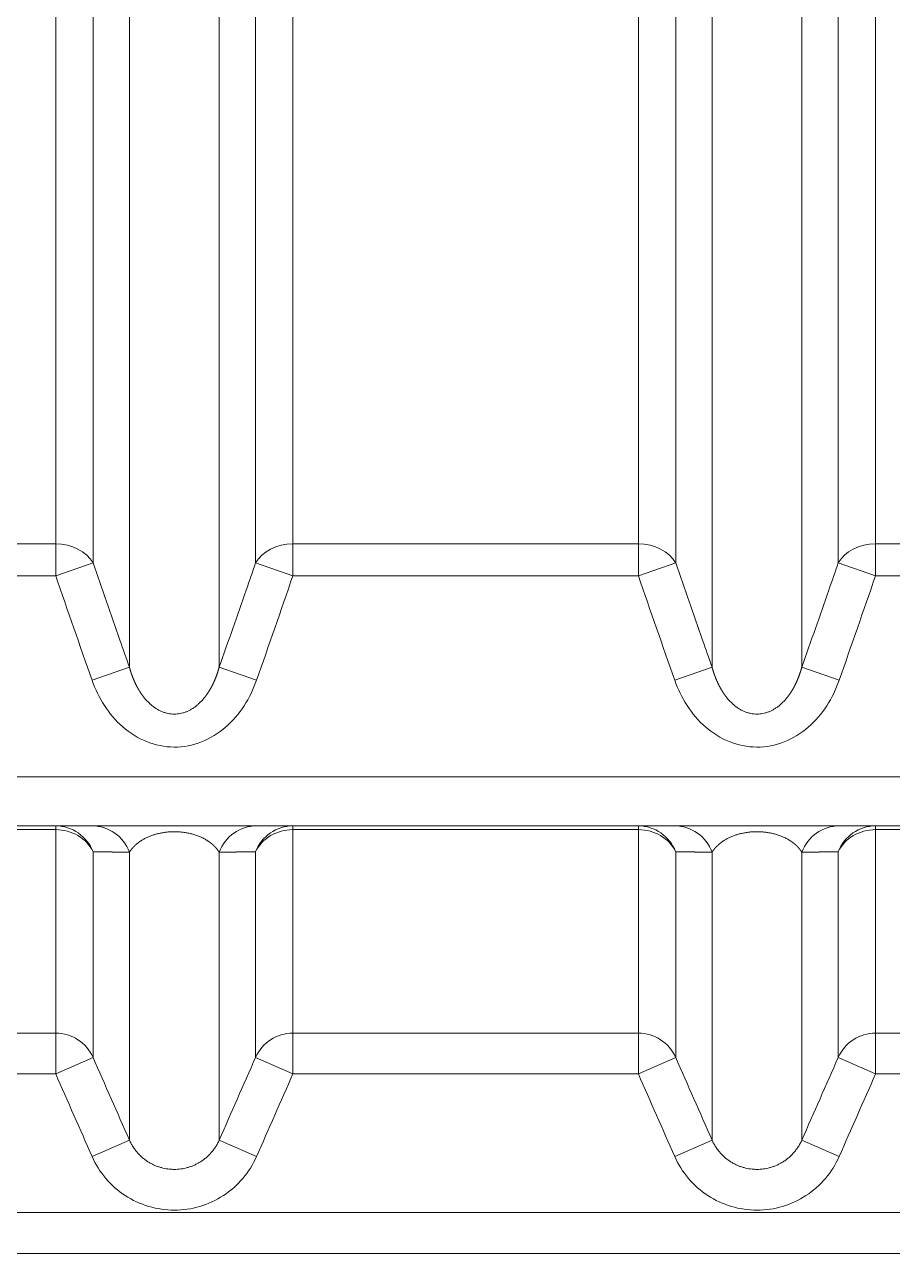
# Model space of a CAD drawing. Header units: millimetres. Extents: x 4664 to 8864, y -38 to 2932.
# Drawn here: x 7954.48 to 7982.25, y 2135.55 to 2174.86 of the extents above; entities that cross this region are included whole.
import ezdxf

# ---------------------------------------------------------------- set-up
doc = ezdxf.new("R2010")
doc.units = ezdxf.units.MM

msp = doc.modelspace()

# ---------------------------------------------------------------- linework, layer by layer
at = {"lineweight": 5}
for p, q in [((7963.066, 2157.228), (7963.066, 2210.808)), ((7974.122, 2157.228), (7974.122, 2210.808)), ((7981.715, 2157.228), (7981.715, 2210.808)), ((7960.706, 2210.588), (7960.706, 2154.304)), ((7976.482, 2210.588), (7976.482, 2154.304)), ((7979.355, 2210.588), (7979.355, 2154.304)), ((7961.871, 2157.639), (7961.871, 2209.614)), ((7975.317, 2209.614), (7975.317, 2157.639)), ((7980.52, 2157.639), (7980.52, 2209.614)), ((7957.833, 2206.227), (7957.833, 2154.304)), ((7955.473, 2157.228), (7955.473, 2194.226)), ((7956.668, 2194.009), (7956.668, 2157.639)), ((7944.417, 2158.247), (7955.473, 2158.247)), ((7963.066, 2158.247), (7974.122, 2158.247)), ((7981.715, 2158.247), (7992.771, 2158.247)), ((7955.473, 2157.228), (7956.668, 2157.639)), ((7963.066, 2157.228), (7961.871, 2157.639)), ((7974.122, 2157.228), (7975.317, 2157.639)), ((7981.715, 2157.228), (7980.52, 2157.639)), ((7955.473, 2157.228), (7944.417, 2157.228)), ((7974.122, 2157.228), (7963.066, 2157.228)), ((7992.771, 2157.228), (7981.715, 2157.228)), ((7956.639, 2153.884), (7957.833, 2154.304)), ((7961.901, 2153.884), (7960.706, 2154.304)), ((7975.287, 2153.884), (7976.482, 2154.304)), ((7980.55, 2153.884), (7979.355, 2154.304)), ((7995.906, 2150.793), (7848.039, 2150.793)), ((7848.07, 2149.226), (7995.875, 2149.226)), ((7955.473, 2149.106), (7944.417, 2149.106)), ((7955.473, 2141.289), (7955.473, 2149.226)), ((7963.066, 2141.289), (7963.066, 2149.226)), ((7974.122, 2149.106), (7963.066, 2149.106)), ((7974.122, 2141.289), (7974.122, 2149.226)), ((7981.715, 2141.289), (7981.715, 2149.226)), ((7992.771, 2149.106), (7981.715, 2149.106)), ((7956.668, 2148.399), (7956.668, 2141.816)), ((7957.833, 2148.383), (7957.833, 2139.174)), ((7960.706, 2148.383), (7960.706, 2139.174)), ((7961.871, 2141.816), (7961.871, 2148.399)), ((7975.317, 2148.399), (7975.317, 2141.816)), ((7976.482, 2148.383), (7976.482, 2139.174)), ((7979.355, 2148.383), (7979.355, 2139.174)), ((7980.52, 2141.816), (7980.52, 2148.399)), ((7944.417, 2142.593), (7955.473, 2142.593)), ((7963.066, 2142.593), (7974.122, 2142.593)), ((7981.715, 2142.593), (7992.771, 2142.593)), ((7955.473, 2141.289), (7956.668, 2141.816)), ((7963.066, 2141.289), (7961.871, 2141.816)), ((7974.122, 2141.289), (7975.317, 2141.816)), ((7981.715, 2141.289), (7980.52, 2141.816)), ((7955.473, 2141.289), (7944.417, 2141.289)), ((7974.122, 2141.289), (7963.066, 2141.289)), ((7992.771, 2141.289), (7981.715, 2141.289)), ((7956.639, 2138.647), (7957.833, 2139.174)), ((7961.901, 2138.647), (7960.706, 2139.174)), ((7975.287, 2138.647), (7976.482, 2139.174)), ((7980.55, 2138.647), (7979.355, 2139.174)), ((7840.732, 2136.852), (8003.213, 2136.852)), ((8003.213, 2135.546), (7840.732, 2135.546))]:
    msp.add_line(p, q, dxfattribs=at)
for centre, major_axis, ratio, start_param, end_param in [((7955.473, 2157.228), (1.306, 0), 0.780444, 0.415831, 1.570796), ((7963.066, 2157.228), (1.306, 0), 0.780444, 1.570796, 2.725761), ((7974.122, 2157.228), (1.306, 0), 0.780444, 0.415831, 1.570796), ((7981.715, 2157.228), (1.306, 0), 0.780444, 1.570796, 2.725761), ((7955.473, 2147.92), (0, 1.306), 0.98331, 5.087935, 6.283185), ((7955.473, 2147.92), (-1.306, 0), 0.907984, 3.557424, 4.712389), ((7956.639, 2147.92), (0, 1.306), 0.978111, 5.074213, 6.283185), ((7961.901, 2147.92), (0, 1.306), 0.978111, 0, 1.208972), ((7963.066, 2147.92), (0, 1.306), 0.98331, 0, 1.19525), ((7963.066, 2147.92), (-1.306, 0), 0.907984, 4.712389, 5.867354), ((7974.122, 2147.92), (0, 1.306), 0.98331, 5.087935, 6.283185), ((7974.122, 2147.92), (-1.306, 0), 0.907984, 3.557424, 4.712389), ((7975.287, 2147.92), (0, 1.306), 0.978111, 5.074213, 6.283185), ((7980.55, 2147.92), (0, 1.306), 0.978111, 0, 1.208972), ((7981.715, 2147.92), (0, 1.306), 0.98331, 0, 1.19525), ((7981.715, 2147.92), (-1.306, 0), 0.907984, 4.712389, 5.867354), ((7955.473, 2141.289), (-1.306, 0), 0.998861, 3.557424, 4.712389), ((7963.066, 2141.289), (-1.306, 0), 0.998861, 4.712389, 5.867354), ((7974.122, 2141.289), (-1.306, 0), 0.998861, 3.557424, 4.712389), ((7981.715, 2141.289), (-1.306, 0), 0.998861, 4.712389, 5.867354)]:
    msp.add_ellipse(centre, major_axis=major_axis, ratio=ratio, start_param=start_param, end_param=end_param, dxfattribs=at)
for points, knots in [([(7956.668, 2157.639), (7956.952, 2156.816), (7957.239, 2155.994), (7957.629, 2154.883), (7957.731, 2154.594), (7957.833, 2154.304)], [0, 0, 0, 0, 0.739335, 0.739335, 1, 1, 1, 1]), ([(7960.706, 2154.304), (7960.996, 2155.125), (7961.284, 2155.947), (7961.671, 2157.059), (7961.771, 2157.349), (7961.871, 2157.639)], [0, 0, 0, 0, 0.739335, 0.739335, 1, 1, 1, 1]), ([(7975.317, 2157.639), (7975.601, 2156.816), (7975.888, 2155.994), (7976.278, 2154.883), (7976.38, 2154.594), (7976.482, 2154.304)], [0, 0, 0, 0, 0.739335, 0.739335, 1, 1, 1, 1]), ([(7979.355, 2154.304), (7979.645, 2155.125), (7979.933, 2155.947), (7980.319, 2157.059), (7980.42, 2157.349), (7980.52, 2157.639)], [0, 0, 0, 0, 0.739335, 0.739335, 1, 1, 1, 1]), ([(7957.833, 2154.304), (7957.834, 2154.301), (7957.836, 2154.296), (7957.838, 2154.287), (7957.84, 2154.279), (7957.843, 2154.27), (7957.845, 2154.262), (7957.848, 2154.253), (7957.85, 2154.245), (7957.852, 2154.236), (7957.855, 2154.228), (7957.857, 2154.22), (7957.86, 2154.211), (7957.862, 2154.203), (7957.865, 2154.195), (7957.867, 2154.186), (7957.87, 2154.178), (7957.873, 2154.17), (7957.875, 2154.162), (7957.878, 2154.154), (7957.88, 2154.146), (7957.883, 2154.137), (7957.886, 2154.129), (7957.888, 2154.121), (7957.891, 2154.113), (7957.894, 2154.105), (7957.897, 2154.097), (7957.899, 2154.089), (7957.902, 2154.081), (7957.905, 2154.073), (7957.908, 2154.066), (7957.91, 2154.058), (7957.913, 2154.05), (7957.916, 2154.042), (7957.919, 2154.034), (7957.922, 2154.027), (7957.925, 2154.019), (7957.927, 2154.011), (7957.93, 2154.003), (7957.933, 2153.996), (7957.936, 2153.988), (7957.939, 2153.981), (7957.942, 2153.973), (7957.945, 2153.965), (7957.948, 2153.958), (7957.951, 2153.95), (7957.954, 2153.943), (7957.957, 2153.936), (7957.96, 2153.928), (7957.963, 2153.921), (7957.966, 2153.913), (7957.969, 2153.906), (7957.972, 2153.899), (7957.975, 2153.891), (7957.978, 2153.884), (7957.982, 2153.877), (7957.985, 2153.87), (7957.988, 2153.862), (7957.991, 2153.855), (7957.994, 2153.848), (7957.997, 2153.841), (7958.001, 2153.834), (7958.004, 2153.827), (7958.007, 2153.82), (7958.01, 2153.813), (7958.013, 2153.806), (7958.017, 2153.799), (7958.02, 2153.792), (7958.023, 2153.785), (7958.026, 2153.778), (7958.03, 2153.771), (7958.033, 2153.765), (7958.036, 2153.758), (7958.04, 2153.751), (7958.043, 2153.744), (7958.046, 2153.738), (7958.05, 2153.731), (7958.053, 2153.724), (7958.056, 2153.718), (7958.06, 2153.711), (7958.063, 2153.704), (7958.067, 2153.698), (7958.07, 2153.691), (7958.073, 2153.685), (7958.077, 2153.678), (7958.08, 2153.672), (7958.084, 2153.665), (7958.087, 2153.659), (7958.091, 2153.653), (7958.094, 2153.646), (7958.098, 2153.64), (7958.101, 2153.634), (7958.105, 2153.627), (7958.108, 2153.621), (7958.112, 2153.615), (7958.115, 2153.609), (7958.119, 2153.603), (7958.122, 2153.596), (7958.126, 2153.59), (7958.13, 2153.584), (7958.133, 2153.578), (7958.137, 2153.572), (7958.14, 2153.566), (7958.144, 2153.56), (7958.148, 2153.554), (7958.151, 2153.548), (7958.155, 2153.542), (7958.158, 2153.536), (7958.162, 2153.531), (7958.166, 2153.525), (7958.169, 2153.519), (7958.173, 2153.513), (7958.177, 2153.507), (7958.18, 2153.502), (7958.184, 2153.496), (7958.188, 2153.49), (7958.192, 2153.485), (7958.195, 2153.479), (7958.199, 2153.474), (7958.203, 2153.468), (7958.206, 2153.462), (7958.21, 2153.457), (7958.214, 2153.451), (7958.218, 2153.446), (7958.221, 2153.441), (7958.225, 2153.435), (7958.229, 2153.43), (7958.233, 2153.424), (7958.237, 2153.419), (7958.24, 2153.414), (7958.244, 2153.409), (7958.248, 2153.403), (7958.252, 2153.398), (7958.256, 2153.393), (7958.259, 2153.388), (7958.263, 2153.383), (7958.267, 2153.377), (7958.271, 2153.372), (7958.275, 2153.367), (7958.279, 2153.362), (7958.283, 2153.357), (7958.286, 2153.352), (7958.29, 2153.347), (7958.294, 2153.342), (7958.298, 2153.338), (7958.302, 2153.333), (7958.306, 2153.328), (7958.336, 2153.291), (7958.393, 2153.225), (7958.483, 2153.136), (7958.575, 2153.057), (7958.67, 2152.989), (7958.767, 2152.931), (7958.866, 2152.884), (7958.966, 2152.847), (7959.067, 2152.821), (7959.168, 2152.805), (7959.267, 2152.8), (7959.362, 2152.804), (7959.453, 2152.817), (7959.545, 2152.839), (7959.636, 2152.869), (7959.726, 2152.908), (7959.815, 2152.956), (7959.903, 2153.012), (7959.988, 2153.076), (7960.072, 2153.15), (7960.152, 2153.231), (7960.206, 2153.293), (7960.236, 2153.33), (7960.243, 2153.34), (7960.251, 2153.35), (7960.259, 2153.359), (7960.266, 2153.369), (7960.274, 2153.379), (7960.281, 2153.389), (7960.288, 2153.399), (7960.296, 2153.409), (7960.303, 2153.42), (7960.311, 2153.43), (7960.318, 2153.441), (7960.325, 2153.451), (7960.333, 2153.462), (7960.34, 2153.473), (7960.347, 2153.484), (7960.355, 2153.495), (7960.362, 2153.506), (7960.369, 2153.517), (7960.376, 2153.528), (7960.383, 2153.54), (7960.39, 2153.551), (7960.397, 2153.563), (7960.404, 2153.575), (7960.411, 2153.587), (7960.418, 2153.599), (7960.425, 2153.611), (7960.432, 2153.623), (7960.439, 2153.635), (7960.446, 2153.647), (7960.453, 2153.66), (7960.459, 2153.672), (7960.466, 2153.685), (7960.473, 2153.698), (7960.479, 2153.71), (7960.486, 2153.723), (7960.493, 2153.736), (7960.499, 2153.749), (7960.506, 2153.763), (7960.512, 2153.776), (7960.518, 2153.789), (7960.525, 2153.803), (7960.531, 2153.817), (7960.537, 2153.83), (7960.544, 2153.844), (7960.55, 2153.858), (7960.556, 2153.872), (7960.562, 2153.886), (7960.568, 2153.9), (7960.574, 2153.915), (7960.58, 2153.929), (7960.586, 2153.944), (7960.592, 2153.958), (7960.597, 2153.973), (7960.603, 2153.988), (7960.609, 2154.003), (7960.615, 2154.018), (7960.62, 2154.033), (7960.626, 2154.048), (7960.631, 2154.063), (7960.637, 2154.079), (7960.642, 2154.094), (7960.647, 2154.11), (7960.652, 2154.125), (7960.658, 2154.141), (7960.663, 2154.157), (7960.668, 2154.173), (7960.673, 2154.189), (7960.678, 2154.205), (7960.683, 2154.222), (7960.688, 2154.238), (7960.692, 2154.254), (7960.697, 2154.271), (7960.702, 2154.288), (7960.705, 2154.299), (7960.706, 2154.304)], [0, 0, 0, 0, 0.002031, 0.004058, 0.006081, 0.008099, 0.010112, 0.012121, 0.014125, 0.016125, 0.01812, 0.02011, 0.022096, 0.024078, 0.026055, 0.028027, 0.029995, 0.031959, 0.033918, 0.035872, 0.037822, 0.039767, 0.041708, 0.043644, 0.045576, 0.047503, 0.049426, 0.051344, 0.053258, 0.055167, 0.057072, 0.058972, 0.060867, 0.062759, 0.064645, 0.066527, 0.068405, 0.070278, 0.072147, 0.074011, 0.075871, 0.077726, 0.079577, 0.081423, 0.083265, 0.085102, 0.086935, 0.088763, 0.090587, 0.092406, 0.094221, 0.096032, 0.097838, 0.099639, 0.101436, 0.103229, 0.105017, 0.106801, 0.10858, 0.110355, 0.112125, 0.113891, 0.115652, 0.11741, 0.119162, 0.12091, 0.122654, 0.124393, 0.126128, 0.127859, 0.129585, 0.131306, 0.133023, 0.134736, 0.136444, 0.138148, 0.139848, 0.141543, 0.143234, 0.14492, 0.146602, 0.14828, 0.149953, 0.151622, 0.153286, 0.154946, 0.156602, 0.158253, 0.1599, 0.161543, 0.163181, 0.164815, 0.166444, 0.168069, 0.16969, 0.171306, 0.172919, 0.174526, 0.17613, 0.177729, 0.179324, 0.180914, 0.1825, 0.184082, 0.18566, 0.187233, 0.188802, 0.190366, 0.191927, 0.193483, 0.195034, 0.196582, 0.198125, 0.199664, 0.201199, 0.202729, 0.204255, 0.205777, 0.207295, 0.208808, 0.210317, 0.211822, 0.213323, 0.214819, 0.216311, 0.217799, 0.219283, 0.220763, 0.222238, 0.223709, 0.225176, 0.226639, 0.228097, 0.229552, 0.231002, 0.232448, 0.23389, 0.235328, 0.236761, 0.238191, 0.239616, 0.241037, 0.242454, 0.243867, 0.245276, 0.246681, 0.248081, 0.249478, 0.27888, 0.307059, 0.334092, 0.360063, 0.385072, 0.409228, 0.432657, 0.455495, 0.477889, 0.499996, 0.520039, 0.540307, 0.560919, 0.581985, 0.603612, 0.625896, 0.648924, 0.672776, 0.697522, 0.723225, 0.74994, 0.752666, 0.755408, 0.758166, 0.760939, 0.763728, 0.766533, 0.769354, 0.772191, 0.775043, 0.777912, 0.780797, 0.783698, 0.786614, 0.789547, 0.792496, 0.795462, 0.798443, 0.801441, 0.804455, 0.807486, 0.810532, 0.813596, 0.816675, 0.819771, 0.822884, 0.826013, 0.829158, 0.83232, 0.835499, 0.838694, 0.841906, 0.845135, 0.84838, 0.851642, 0.854921, 0.858216, 0.861528, 0.864857, 0.868203, 0.871566, 0.874945, 0.878342, 0.881755, 0.885185, 0.888632, 0.892097, 0.895578, 0.899076, 0.902591, 0.906123, 0.909672, 0.913238, 0.916822, 0.920422, 0.924039, 0.927674, 0.931326, 0.934994, 0.93868, 0.942384, 0.946104, 0.949842, 0.953596, 0.957368, 0.961158, 0.964964, 0.968788, 0.972629, 0.976487, 0.980363, 0.984255, 0.988166, 0.992093, 0.996038, 1, 1, 1, 1]), ([(7976.482, 2154.304), (7976.483, 2154.301), (7976.484, 2154.296), (7976.487, 2154.287), (7976.489, 2154.279), (7976.491, 2154.27), (7976.494, 2154.262), (7976.496, 2154.253), (7976.499, 2154.245), (7976.501, 2154.236), (7976.504, 2154.228), (7976.506, 2154.22), (7976.509, 2154.211), (7976.511, 2154.203), (7976.514, 2154.195), (7976.516, 2154.186), (7976.519, 2154.178), (7976.521, 2154.17), (7976.524, 2154.162), (7976.526, 2154.154), (7976.529, 2154.146), (7976.532, 2154.137), (7976.534, 2154.129), (7976.537, 2154.121), (7976.54, 2154.113), (7976.542, 2154.105), (7976.545, 2154.097), (7976.548, 2154.089), (7976.551, 2154.081), (7976.553, 2154.073), (7976.556, 2154.066), (7976.559, 2154.058), (7976.562, 2154.05), (7976.565, 2154.042), (7976.568, 2154.034), (7976.57, 2154.027), (7976.573, 2154.019), (7976.576, 2154.011), (7976.579, 2154.003), (7976.582, 2153.996), (7976.585, 2153.988), (7976.588, 2153.981), (7976.591, 2153.973), (7976.594, 2153.965), (7976.597, 2153.958), (7976.6, 2153.95), (7976.603, 2153.943), (7976.606, 2153.936), (7976.609, 2153.928), (7976.612, 2153.921), (7976.615, 2153.913), (7976.618, 2153.906), (7976.621, 2153.899), (7976.624, 2153.891), (7976.627, 2153.884), (7976.63, 2153.877), (7976.633, 2153.87), (7976.636, 2153.862), (7976.64, 2153.855), (7976.643, 2153.848), (7976.646, 2153.841), (7976.649, 2153.834), (7976.652, 2153.827), (7976.656, 2153.82), (7976.659, 2153.813), (7976.662, 2153.806), (7976.665, 2153.799), (7976.669, 2153.792), (7976.672, 2153.785), (7976.675, 2153.778), (7976.678, 2153.771), (7976.682, 2153.765), (7976.685, 2153.758), (7976.688, 2153.751), (7976.692, 2153.744), (7976.695, 2153.738), (7976.698, 2153.731), (7976.702, 2153.724), (7976.705, 2153.718), (7976.708, 2153.711), (7976.712, 2153.704), (7976.715, 2153.698), (7976.719, 2153.691), (7976.722, 2153.685), (7976.726, 2153.678), (7976.729, 2153.672), (7976.732, 2153.665), (7976.736, 2153.659), (7976.739, 2153.653), (7976.743, 2153.646), (7976.746, 2153.64), (7976.75, 2153.634), (7976.753, 2153.627), (7976.757, 2153.621), (7976.76, 2153.615), (7976.764, 2153.609), (7976.768, 2153.603), (7976.771, 2153.596), (7976.775, 2153.59), (7976.778, 2153.584), (7976.782, 2153.578), (7976.785, 2153.572), (7976.789, 2153.566), (7976.793, 2153.56), (7976.796, 2153.554), (7976.8, 2153.548), (7976.803, 2153.542), (7976.807, 2153.536), (7976.811, 2153.531), (7976.814, 2153.525), (7976.818, 2153.519), (7976.822, 2153.513), (7976.825, 2153.507), (7976.829, 2153.502), (7976.833, 2153.496), (7976.836, 2153.49), (7976.84, 2153.485), (7976.844, 2153.479), (7976.848, 2153.474), (7976.851, 2153.468), (7976.855, 2153.462), (7976.859, 2153.457), (7976.863, 2153.451), (7976.866, 2153.446), (7976.87, 2153.441), (7976.874, 2153.435), (7976.878, 2153.43), (7976.881, 2153.424), (7976.885, 2153.419), (7976.889, 2153.414), (7976.893, 2153.409), (7976.897, 2153.403), (7976.9, 2153.398), (7976.904, 2153.393), (7976.908, 2153.388), (7976.912, 2153.383), (7976.916, 2153.377), (7976.92, 2153.372), (7976.923, 2153.367), (7976.927, 2153.362), (7976.931, 2153.357), (7976.935, 2153.352), (7976.939, 2153.347), (7976.943, 2153.342), (7976.947, 2153.338), (7976.951, 2153.333), (7976.954, 2153.328), (7976.984, 2153.291), (7977.042, 2153.225), (7977.131, 2153.136), (7977.224, 2153.057), (7977.319, 2152.989), (7977.416, 2152.931), (7977.515, 2152.884), (7977.615, 2152.847), (7977.716, 2152.821), (7977.817, 2152.805), (7977.915, 2152.8), (7978.01, 2152.804), (7978.102, 2152.817), (7978.194, 2152.839), (7978.285, 2152.869), (7978.375, 2152.908), (7978.464, 2152.956), (7978.551, 2153.012), (7978.637, 2153.076), (7978.72, 2153.15), (7978.801, 2153.231), (7978.855, 2153.293), (7978.884, 2153.33), (7978.892, 2153.34), (7978.9, 2153.35), (7978.907, 2153.359), (7978.915, 2153.369), (7978.922, 2153.379), (7978.93, 2153.389), (7978.937, 2153.399), (7978.945, 2153.409), (7978.952, 2153.42), (7978.959, 2153.43), (7978.967, 2153.441), (7978.974, 2153.451), (7978.981, 2153.462), (7978.989, 2153.473), (7978.996, 2153.484), (7979.003, 2153.495), (7979.01, 2153.506), (7979.018, 2153.517), (7979.025, 2153.528), (7979.032, 2153.54), (7979.039, 2153.551), (7979.046, 2153.563), (7979.053, 2153.575), (7979.06, 2153.587), (7979.067, 2153.599), (7979.074, 2153.611), (7979.081, 2153.623), (7979.088, 2153.635), (7979.094, 2153.647), (7979.101, 2153.66), (7979.108, 2153.672), (7979.115, 2153.685), (7979.121, 2153.698), (7979.128, 2153.71), (7979.135, 2153.723), (7979.141, 2153.736), (7979.148, 2153.749), (7979.154, 2153.763), (7979.161, 2153.776), (7979.167, 2153.789), (7979.173, 2153.803), (7979.18, 2153.817), (7979.186, 2153.83), (7979.192, 2153.844), (7979.198, 2153.858), (7979.204, 2153.872), (7979.211, 2153.886), (7979.217, 2153.9), (7979.223, 2153.915), (7979.229, 2153.929), (7979.234, 2153.944), (7979.24, 2153.958), (7979.246, 2153.973), (7979.252, 2153.988), (7979.257, 2154.003), (7979.263, 2154.018), (7979.269, 2154.033), (7979.274, 2154.048), (7979.28, 2154.063), (7979.285, 2154.079), (7979.291, 2154.094), (7979.296, 2154.11), (7979.301, 2154.125), (7979.306, 2154.141), (7979.311, 2154.157), (7979.316, 2154.173), (7979.322, 2154.189), (7979.326, 2154.205), (7979.331, 2154.222), (7979.336, 2154.238), (7979.341, 2154.254), (7979.346, 2154.271), (7979.35, 2154.288), (7979.353, 2154.299), (7979.355, 2154.304)], [0, 0, 0, 0, 0.002031, 0.004058, 0.006081, 0.008099, 0.010112, 0.012121, 0.014125, 0.016125, 0.01812, 0.02011, 0.022096, 0.024078, 0.026055, 0.028027, 0.029995, 0.031959, 0.033918, 0.035872, 0.037822, 0.039767, 0.041708, 0.043644, 0.045576, 0.047503, 0.049426, 0.051344, 0.053258, 0.055167, 0.057072, 0.058972, 0.060867, 0.062759, 0.064645, 0.066527, 0.068405, 0.070278, 0.072147, 0.074011, 0.075871, 0.077726, 0.079577, 0.081423, 0.083265, 0.085102, 0.086935, 0.088763, 0.090587, 0.092406, 0.094221, 0.096032, 0.097838, 0.099639, 0.101436, 0.103229, 0.105017, 0.106801, 0.10858, 0.110355, 0.112125, 0.113891, 0.115652, 0.11741, 0.119162, 0.12091, 0.122654, 0.124393, 0.126128, 0.127859, 0.129585, 0.131306, 0.133023, 0.134736, 0.136444, 0.138148, 0.139848, 0.141543, 0.143234, 0.14492, 0.146602, 0.14828, 0.149953, 0.151622, 0.153286, 0.154946, 0.156602, 0.158253, 0.1599, 0.161543, 0.163181, 0.164815, 0.166444, 0.168069, 0.16969, 0.171306, 0.172919, 0.174526, 0.17613, 0.177729, 0.179324, 0.180914, 0.1825, 0.184082, 0.18566, 0.187233, 0.188802, 0.190366, 0.191927, 0.193483, 0.195034, 0.196582, 0.198125, 0.199664, 0.201199, 0.202729, 0.204255, 0.205777, 0.207295, 0.208808, 0.210317, 0.211822, 0.213323, 0.214819, 0.216311, 0.217799, 0.219283, 0.220763, 0.222238, 0.223709, 0.225176, 0.226639, 0.228097, 0.229552, 0.231002, 0.232448, 0.23389, 0.235328, 0.236761, 0.238191, 0.239616, 0.241037, 0.242454, 0.243867, 0.245276, 0.246681, 0.248081, 0.249478, 0.27888, 0.307059, 0.334092, 0.360063, 0.385072, 0.409228, 0.432657, 0.455495, 0.477889, 0.499996, 0.520039, 0.540307, 0.560919, 0.581985, 0.603612, 0.625896, 0.648924, 0.672776, 0.697522, 0.723225, 0.74994, 0.752666, 0.755408, 0.758166, 0.760939, 0.763728, 0.766533, 0.769354, 0.772191, 0.775043, 0.777912, 0.780797, 0.783698, 0.786614, 0.789547, 0.792496, 0.795462, 0.798443, 0.801441, 0.804455, 0.807486, 0.810532, 0.813596, 0.816675, 0.819771, 0.822884, 0.826013, 0.829158, 0.83232, 0.835499, 0.838694, 0.841906, 0.845135, 0.84838, 0.851642, 0.854921, 0.858216, 0.861528, 0.864857, 0.868203, 0.871566, 0.874945, 0.878342, 0.881755, 0.885185, 0.888632, 0.892097, 0.895578, 0.899076, 0.902591, 0.906123, 0.909672, 0.913238, 0.916822, 0.920422, 0.924039, 0.927674, 0.931326, 0.934994, 0.93868, 0.942384, 0.946104, 0.949842, 0.953596, 0.957368, 0.961158, 0.964964, 0.968788, 0.972629, 0.976487, 0.980363, 0.984255, 0.988166, 0.992093, 0.996038, 1, 1, 1, 1]), ([(7961.901, 2153.884), (7961.8, 2153.597), (7961.667, 2153.322), (7961.339, 2152.817), (7961.141, 2152.584), (7960.685, 2152.19), (7960.424, 2152.027), (7959.865, 2151.805), (7959.561, 2151.746), (7958.962, 2151.748), (7958.659, 2151.81), (7958.105, 2152.033), (7957.845, 2152.197), (7957.393, 2152.591), (7957.195, 2152.825), (7956.869, 2153.328), (7956.739, 2153.598), (7956.639, 2153.884)], [0, 0, 0, 0, 0.125, 0.125, 0.25, 0.25, 0.375, 0.375, 0.5, 0.5, 0.625, 0.625, 0.75, 0.75, 0.875, 0.875, 1, 1, 1, 1]), ([(7980.55, 2153.884), (7980.449, 2153.597), (7980.316, 2153.322), (7979.988, 2152.817), (7979.79, 2152.584), (7979.334, 2152.19), (7979.073, 2152.027), (7978.514, 2151.805), (7978.21, 2151.746), (7977.611, 2151.748), (7977.307, 2151.81), (7976.754, 2152.033), (7976.493, 2152.197), (7976.041, 2152.591), (7975.844, 2152.825), (7975.518, 2153.328), (7975.388, 2153.598), (7975.287, 2153.884)], [0, 0, 0, 0, 0.125, 0.125, 0.25, 0.25, 0.375, 0.375, 0.5, 0.5, 0.625, 0.625, 0.75, 0.75, 0.875, 0.875, 1, 1, 1, 1]), ([(7960.706, 2148.383), (7960.706, 2148.384), (7960.704, 2148.386), (7960.702, 2148.39), (7960.699, 2148.394), (7960.697, 2148.397), (7960.695, 2148.401), (7960.692, 2148.405), (7960.69, 2148.408), (7960.687, 2148.412), (7960.685, 2148.416), (7960.682, 2148.419), (7960.68, 2148.423), (7960.678, 2148.427), (7960.675, 2148.43), (7960.673, 2148.434), (7960.67, 2148.437), (7960.667, 2148.441), (7960.665, 2148.445), (7960.662, 2148.448), (7960.66, 2148.452), (7960.657, 2148.455), (7960.654, 2148.459), (7960.652, 2148.462), (7960.649, 2148.466), (7960.646, 2148.469), (7960.644, 2148.473), (7960.641, 2148.476), (7960.638, 2148.48), (7960.636, 2148.483), (7960.633, 2148.486), (7960.63, 2148.49), (7960.627, 2148.493), (7960.625, 2148.497), (7960.622, 2148.5), (7960.619, 2148.503), (7960.616, 2148.507), (7960.613, 2148.51), (7960.61, 2148.514), (7960.607, 2148.517), (7960.605, 2148.52), (7960.602, 2148.524), (7960.599, 2148.527), (7960.596, 2148.53), (7960.593, 2148.533), (7960.59, 2148.537), (7960.587, 2148.54), (7960.584, 2148.543), (7960.581, 2148.546), (7960.578, 2148.55), (7960.575, 2148.553), (7960.572, 2148.556), (7960.569, 2148.559), (7960.566, 2148.563), (7960.563, 2148.566), (7960.559, 2148.569), (7960.556, 2148.572), (7960.553, 2148.575), (7960.55, 2148.578), (7960.547, 2148.581), (7960.544, 2148.585), (7960.541, 2148.588), (7960.537, 2148.591), (7960.534, 2148.594), (7960.531, 2148.597), (7960.528, 2148.6), (7960.525, 2148.603), (7960.521, 2148.606), (7960.518, 2148.609), (7960.515, 2148.612), (7960.511, 2148.615), (7960.508, 2148.618), (7960.505, 2148.621), (7960.502, 2148.624), (7960.498, 2148.627), (7960.495, 2148.63), (7960.491, 2148.633), (7960.488, 2148.636), (7960.485, 2148.639), (7960.481, 2148.642), (7960.478, 2148.645), (7960.475, 2148.648), (7960.471, 2148.651), (7960.468, 2148.653), (7960.464, 2148.656), (7960.461, 2148.659), (7960.457, 2148.662), (7960.454, 2148.665), (7960.45, 2148.668), (7960.447, 2148.67), (7960.443, 2148.673), (7960.44, 2148.676), (7960.436, 2148.679), (7960.433, 2148.681), (7960.429, 2148.684), (7960.426, 2148.687), (7960.422, 2148.69), (7960.418, 2148.692), (7960.415, 2148.695), (7960.411, 2148.698), (7960.408, 2148.7), (7960.404, 2148.703), (7960.4, 2148.706), (7960.397, 2148.708), (7960.393, 2148.711), (7960.389, 2148.714), (7960.386, 2148.716), (7960.382, 2148.719), (7960.378, 2148.722), (7960.375, 2148.724), (7960.371, 2148.727), (7960.367, 2148.729), (7960.364, 2148.732), (7960.36, 2148.734), (7960.356, 2148.737), (7960.352, 2148.739), (7960.349, 2148.742), (7960.345, 2148.744), (7960.341, 2148.747), (7960.337, 2148.749), (7960.319, 2148.761), (7960.285, 2148.782), (7960.234, 2148.811), (7960.181, 2148.838), (7960.126, 2148.864), (7960.07, 2148.888), (7960.013, 2148.91), (7959.955, 2148.93), (7959.896, 2148.949), (7959.836, 2148.966), (7959.775, 2148.981), (7959.713, 2148.995), (7959.651, 2149.007), (7959.588, 2149.017), (7959.524, 2149.025), (7959.461, 2149.031), (7959.397, 2149.036), (7959.333, 2149.039), (7959.271, 2149.04), (7959.211, 2149.039), (7959.154, 2149.037), (7959.097, 2149.033), (7959.039, 2149.028), (7958.982, 2149.021), (7958.926, 2149.013), (7958.869, 2149.003), (7958.814, 2148.992), (7958.758, 2148.98), (7958.703, 2148.966), (7958.649, 2148.951), (7958.596, 2148.934), (7958.543, 2148.916), (7958.492, 2148.897), (7958.441, 2148.876), (7958.392, 2148.854), (7958.343, 2148.83), (7958.296, 2148.805), (7958.25, 2148.779), (7958.218, 2148.76), (7958.199, 2148.747), (7958.193, 2148.743), (7958.186, 2148.738), (7958.179, 2148.734), (7958.172, 2148.729), (7958.166, 2148.725), (7958.159, 2148.72), (7958.152, 2148.715), (7958.146, 2148.711), (7958.139, 2148.706), (7958.133, 2148.701), (7958.126, 2148.696), (7958.12, 2148.691), (7958.113, 2148.686), (7958.107, 2148.681), (7958.1, 2148.677), (7958.094, 2148.671), (7958.088, 2148.666), (7958.082, 2148.661), (7958.075, 2148.656), (7958.069, 2148.651), (7958.063, 2148.646), (7958.057, 2148.641), (7958.051, 2148.635), (7958.045, 2148.63), (7958.039, 2148.625), (7958.033, 2148.619), (7958.027, 2148.614), (7958.021, 2148.608), (7958.015, 2148.603), (7958.009, 2148.597), (7958.003, 2148.592), (7957.997, 2148.586), (7957.992, 2148.581), (7957.986, 2148.575), (7957.98, 2148.569), (7957.975, 2148.564), (7957.969, 2148.558), (7957.964, 2148.552), (7957.958, 2148.546), (7957.953, 2148.54), (7957.948, 2148.534), (7957.942, 2148.528), (7957.937, 2148.522), (7957.932, 2148.516), (7957.927, 2148.51), (7957.921, 2148.504), (7957.916, 2148.498), (7957.911, 2148.492), (7957.906, 2148.486), (7957.901, 2148.48), (7957.896, 2148.474), (7957.892, 2148.467), (7957.887, 2148.461), (7957.882, 2148.455), (7957.877, 2148.448), (7957.873, 2148.442), (7957.868, 2148.435), (7957.864, 2148.429), (7957.859, 2148.422), (7957.855, 2148.416), (7957.85, 2148.409), (7957.846, 2148.403), (7957.842, 2148.396), (7957.837, 2148.389), (7957.835, 2148.385), (7957.833, 2148.383)], [0, 0, 0, 0, 0.002514, 0.005021, 0.00752, 0.010013, 0.012498, 0.014977, 0.017448, 0.019913, 0.02237, 0.02482, 0.027263, 0.029699, 0.032128, 0.03455, 0.036964, 0.039372, 0.041773, 0.044166, 0.046552, 0.048932, 0.051304, 0.053669, 0.056027, 0.058378, 0.060722, 0.063059, 0.065389, 0.067711, 0.070027, 0.072336, 0.074637, 0.076931, 0.079219, 0.081499, 0.083772, 0.086038, 0.088297, 0.090549, 0.092794, 0.095031, 0.097262, 0.099486, 0.101702, 0.103912, 0.106114, 0.108309, 0.110498, 0.112679, 0.114853, 0.11702, 0.11918, 0.121333, 0.123478, 0.125617, 0.127749, 0.129873, 0.131991, 0.134101, 0.136205, 0.138301, 0.14039, 0.142473, 0.144548, 0.146616, 0.148677, 0.150731, 0.152778, 0.154818, 0.15685, 0.158876, 0.160895, 0.162906, 0.164911, 0.166909, 0.168899, 0.170883, 0.172859, 0.174828, 0.176791, 0.178746, 0.180694, 0.182635, 0.18457, 0.186497, 0.188417, 0.19033, 0.192236, 0.194135, 0.196027, 0.197912, 0.19979, 0.201661, 0.203525, 0.205382, 0.207231, 0.209074, 0.21091, 0.212739, 0.214561, 0.216376, 0.218183, 0.219984, 0.221778, 0.223565, 0.225345, 0.227118, 0.228883, 0.230642, 0.232394, 0.234139, 0.235877, 0.237608, 0.239332, 0.241049, 0.242759, 0.244462, 0.246158, 0.247847, 0.249529, 0.270675, 0.290846, 0.310051, 0.328303, 0.345614, 0.362001, 0.377483, 0.392086, 0.405836, 0.41877, 0.430929, 0.442364, 0.453136, 0.463321, 0.473004, 0.48229, 0.491292, 0.50014, 0.50808, 0.516138, 0.524408, 0.532974, 0.541916, 0.5513, 0.561186, 0.571624, 0.582656, 0.594318, 0.60664, 0.619647, 0.633362, 0.647801, 0.66298, 0.678912, 0.695608, 0.713077, 0.731328, 0.750365, 0.753403, 0.756464, 0.759548, 0.762654, 0.765783, 0.768934, 0.772108, 0.775306, 0.778525, 0.781768, 0.785034, 0.788322, 0.791633, 0.794967, 0.798324, 0.801703, 0.805106, 0.808531, 0.81198, 0.815451, 0.818945, 0.822462, 0.826003, 0.829566, 0.833151, 0.83676, 0.840392, 0.844047, 0.847725, 0.851426, 0.85515, 0.858897, 0.862666, 0.866459, 0.870275, 0.874114, 0.877976, 0.881861, 0.885769, 0.8897, 0.893654, 0.897631, 0.901631, 0.905654, 0.909701, 0.91377, 0.917862, 0.921978, 0.926116, 0.930278, 0.934462, 0.93867, 0.942901, 0.947155, 0.951432, 0.955732, 0.960055, 0.964401, 0.96877, 0.973162, 0.977577, 0.982016, 0.986477, 0.990962, 0.995469, 1, 1, 1, 1]), ([(7979.355, 2148.383), (7979.354, 2148.384), (7979.353, 2148.386), (7979.35, 2148.39), (7979.348, 2148.394), (7979.346, 2148.397), (7979.343, 2148.401), (7979.341, 2148.405), (7979.338, 2148.408), (7979.336, 2148.412), (7979.334, 2148.416), (7979.331, 2148.419), (7979.329, 2148.423), (7979.326, 2148.427), (7979.324, 2148.43), (7979.321, 2148.434), (7979.319, 2148.437), (7979.316, 2148.441), (7979.313, 2148.445), (7979.311, 2148.448), (7979.308, 2148.452), (7979.306, 2148.455), (7979.303, 2148.459), (7979.3, 2148.462), (7979.298, 2148.466), (7979.295, 2148.469), (7979.292, 2148.473), (7979.29, 2148.476), (7979.287, 2148.48), (7979.284, 2148.483), (7979.281, 2148.486), (7979.279, 2148.49), (7979.276, 2148.493), (7979.273, 2148.497), (7979.27, 2148.5), (7979.268, 2148.503), (7979.265, 2148.507), (7979.262, 2148.51), (7979.259, 2148.514), (7979.256, 2148.517), (7979.253, 2148.52), (7979.25, 2148.524), (7979.247, 2148.527), (7979.244, 2148.53), (7979.241, 2148.533), (7979.238, 2148.537), (7979.236, 2148.54), (7979.233, 2148.543), (7979.23, 2148.546), (7979.226, 2148.55), (7979.223, 2148.553), (7979.22, 2148.556), (7979.217, 2148.559), (7979.214, 2148.563), (7979.211, 2148.566), (7979.208, 2148.569), (7979.205, 2148.572), (7979.202, 2148.575), (7979.199, 2148.578), (7979.196, 2148.581), (7979.192, 2148.585), (7979.189, 2148.588), (7979.186, 2148.591), (7979.183, 2148.594), (7979.18, 2148.597), (7979.176, 2148.6), (7979.173, 2148.603), (7979.17, 2148.606), (7979.167, 2148.609), (7979.163, 2148.612), (7979.16, 2148.615), (7979.157, 2148.618), (7979.153, 2148.621), (7979.15, 2148.624), (7979.147, 2148.627), (7979.143, 2148.63), (7979.14, 2148.633), (7979.137, 2148.636), (7979.133, 2148.639), (7979.13, 2148.642), (7979.127, 2148.645), (7979.123, 2148.648), (7979.12, 2148.651), (7979.116, 2148.653), (7979.113, 2148.656), (7979.109, 2148.659), (7979.106, 2148.662), (7979.102, 2148.665), (7979.099, 2148.668), (7979.095, 2148.67), (7979.092, 2148.673), (7979.088, 2148.676), (7979.085, 2148.679), (7979.081, 2148.681), (7979.078, 2148.684), (7979.074, 2148.687), (7979.071, 2148.69), (7979.067, 2148.692), (7979.063, 2148.695), (7979.06, 2148.698), (7979.056, 2148.7), (7979.053, 2148.703), (7979.049, 2148.706), (7979.045, 2148.708), (7979.042, 2148.711), (7979.038, 2148.714), (7979.034, 2148.716), (7979.031, 2148.719), (7979.027, 2148.722), (7979.023, 2148.724), (7979.02, 2148.727), (7979.016, 2148.729), (7979.012, 2148.732), (7979.008, 2148.734), (7979.005, 2148.737), (7979.001, 2148.739), (7978.997, 2148.742), (7978.993, 2148.744), (7978.99, 2148.747), (7978.986, 2148.749), (7978.967, 2148.761), (7978.934, 2148.782), (7978.882, 2148.811), (7978.829, 2148.838), (7978.775, 2148.864), (7978.719, 2148.888), (7978.662, 2148.91), (7978.604, 2148.93), (7978.545, 2148.949), (7978.484, 2148.966), (7978.423, 2148.981), (7978.362, 2148.995), (7978.299, 2149.007), (7978.236, 2149.017), (7978.173, 2149.025), (7978.109, 2149.031), (7978.045, 2149.036), (7977.981, 2149.039), (7977.919, 2149.04), (7977.86, 2149.039), (7977.802, 2149.037), (7977.745, 2149.033), (7977.688, 2149.028), (7977.631, 2149.021), (7977.574, 2149.013), (7977.518, 2149.003), (7977.462, 2148.992), (7977.407, 2148.98), (7977.352, 2148.966), (7977.298, 2148.951), (7977.245, 2148.934), (7977.192, 2148.916), (7977.14, 2148.897), (7977.09, 2148.876), (7977.04, 2148.854), (7976.992, 2148.83), (7976.944, 2148.805), (7976.898, 2148.779), (7976.867, 2148.76), (7976.848, 2148.747), (7976.841, 2148.743), (7976.834, 2148.738), (7976.828, 2148.734), (7976.821, 2148.729), (7976.814, 2148.725), (7976.808, 2148.72), (7976.801, 2148.715), (7976.794, 2148.711), (7976.788, 2148.706), (7976.781, 2148.701), (7976.775, 2148.696), (7976.768, 2148.691), (7976.762, 2148.686), (7976.755, 2148.681), (7976.749, 2148.677), (7976.743, 2148.671), (7976.736, 2148.666), (7976.73, 2148.661), (7976.724, 2148.656), (7976.718, 2148.651), (7976.711, 2148.646), (7976.705, 2148.641), (7976.699, 2148.635), (7976.693, 2148.63), (7976.687, 2148.625), (7976.681, 2148.619), (7976.675, 2148.614), (7976.669, 2148.608), (7976.663, 2148.603), (7976.658, 2148.597), (7976.652, 2148.592), (7976.646, 2148.586), (7976.64, 2148.581), (7976.635, 2148.575), (7976.629, 2148.569), (7976.623, 2148.564), (7976.618, 2148.558), (7976.612, 2148.552), (7976.607, 2148.546), (7976.602, 2148.54), (7976.596, 2148.534), (7976.591, 2148.528), (7976.586, 2148.522), (7976.58, 2148.516), (7976.575, 2148.51), (7976.57, 2148.504), (7976.565, 2148.498), (7976.56, 2148.492), (7976.555, 2148.486), (7976.55, 2148.48), (7976.545, 2148.474), (7976.54, 2148.467), (7976.535, 2148.461), (7976.531, 2148.455), (7976.526, 2148.448), (7976.521, 2148.442), (7976.517, 2148.435), (7976.512, 2148.429), (7976.508, 2148.422), (7976.503, 2148.416), (7976.499, 2148.409), (7976.495, 2148.403), (7976.49, 2148.396), (7976.486, 2148.389), (7976.483, 2148.385), (7976.482, 2148.383)], [0, 0, 0, 0, 0.002514, 0.005021, 0.00752, 0.010013, 0.012498, 0.014977, 0.017448, 0.019913, 0.02237, 0.02482, 0.027263, 0.029699, 0.032128, 0.03455, 0.036964, 0.039372, 0.041773, 0.044166, 0.046552, 0.048932, 0.051304, 0.053669, 0.056027, 0.058378, 0.060722, 0.063059, 0.065389, 0.067711, 0.070027, 0.072336, 0.074637, 0.076931, 0.079219, 0.081499, 0.083772, 0.086038, 0.088297, 0.090549, 0.092794, 0.095031, 0.097262, 0.099486, 0.101702, 0.103912, 0.106114, 0.108309, 0.110498, 0.112679, 0.114853, 0.11702, 0.11918, 0.121333, 0.123478, 0.125617, 0.127749, 0.129873, 0.131991, 0.134101, 0.136205, 0.138301, 0.14039, 0.142473, 0.144548, 0.146616, 0.148677, 0.150731, 0.152778, 0.154818, 0.15685, 0.158876, 0.160895, 0.162906, 0.164911, 0.166909, 0.168899, 0.170883, 0.172859, 0.174828, 0.176791, 0.178746, 0.180694, 0.182635, 0.18457, 0.186497, 0.188417, 0.19033, 0.192236, 0.194135, 0.196027, 0.197912, 0.19979, 0.201661, 0.203525, 0.205382, 0.207231, 0.209074, 0.21091, 0.212739, 0.214561, 0.216376, 0.218183, 0.219984, 0.221778, 0.223565, 0.225345, 0.227118, 0.228883, 0.230642, 0.232394, 0.234139, 0.235877, 0.237608, 0.239332, 0.241049, 0.242759, 0.244462, 0.246158, 0.247847, 0.249529, 0.270675, 0.290846, 0.310051, 0.328303, 0.345614, 0.362001, 0.377483, 0.392086, 0.405836, 0.41877, 0.430929, 0.442364, 0.453136, 0.463321, 0.473004, 0.48229, 0.491292, 0.50014, 0.50808, 0.516138, 0.524408, 0.532974, 0.541916, 0.5513, 0.561186, 0.571624, 0.582656, 0.594318, 0.60664, 0.619647, 0.633362, 0.647801, 0.66298, 0.678912, 0.695608, 0.713077, 0.731328, 0.750365, 0.753403, 0.756464, 0.759548, 0.762654, 0.765783, 0.768934, 0.772108, 0.775306, 0.778525, 0.781768, 0.785034, 0.788322, 0.791633, 0.794967, 0.798324, 0.801703, 0.805106, 0.808531, 0.81198, 0.815451, 0.818945, 0.822462, 0.826003, 0.829566, 0.833151, 0.83676, 0.840392, 0.844047, 0.847725, 0.851426, 0.85515, 0.858897, 0.862666, 0.866459, 0.870275, 0.874114, 0.877976, 0.881861, 0.885769, 0.8897, 0.893654, 0.897631, 0.901631, 0.905654, 0.909701, 0.91377, 0.917862, 0.921978, 0.926116, 0.930278, 0.934462, 0.93867, 0.942901, 0.947155, 0.951432, 0.955732, 0.960055, 0.964401, 0.96877, 0.973162, 0.977577, 0.982016, 0.986477, 0.990962, 0.995469, 1, 1, 1, 1]), ([(7957.833, 2148.383), (7957.828, 2148.383), (7957.818, 2148.383), (7957.804, 2148.383), (7957.789, 2148.383), (7957.774, 2148.383), (7957.76, 2148.384), (7957.745, 2148.384), (7957.73, 2148.384), (7957.716, 2148.384), (7957.701, 2148.384), (7957.687, 2148.385), (7957.672, 2148.385), (7957.658, 2148.385), (7957.643, 2148.385), (7957.629, 2148.385), (7957.614, 2148.386), (7957.6, 2148.386), (7957.585, 2148.386), (7957.571, 2148.386), (7957.557, 2148.386), (7957.542, 2148.387), (7957.528, 2148.387), (7957.514, 2148.387), (7957.5, 2148.387), (7957.485, 2148.387), (7957.471, 2148.388), (7957.457, 2148.388), (7957.443, 2148.388), (7957.429, 2148.388), (7957.415, 2148.388), (7957.401, 2148.389), (7957.387, 2148.389), (7957.373, 2148.389), (7957.359, 2148.389), (7957.345, 2148.389), (7957.331, 2148.39), (7957.317, 2148.39), (7957.303, 2148.39), (7957.289, 2148.39), (7957.276, 2148.39), (7957.262, 2148.391), (7957.248, 2148.391), (7957.234, 2148.391), (7957.221, 2148.391), (7957.207, 2148.391), (7957.193, 2148.392), (7957.18, 2148.392), (7957.166, 2148.392), (7957.152, 2148.392), (7957.139, 2148.392), (7957.125, 2148.393), (7957.112, 2148.393), (7957.098, 2148.393), (7957.085, 2148.393), (7957.072, 2148.393), (7957.058, 2148.394), (7957.045, 2148.394), (7957.031, 2148.394), (7957.018, 2148.394), (7957.005, 2148.394), (7956.992, 2148.395), (7956.978, 2148.395), (7956.965, 2148.395), (7956.952, 2148.395), (7956.939, 2148.395), (7956.926, 2148.396), (7956.912, 2148.396), (7956.899, 2148.396), (7956.886, 2148.396), (7956.873, 2148.396), (7956.86, 2148.396), (7956.847, 2148.397), (7956.834, 2148.397), (7956.821, 2148.397), (7956.808, 2148.397), (7956.796, 2148.397), (7956.783, 2148.398), (7956.77, 2148.398), (7956.757, 2148.398), (7956.744, 2148.398), (7956.731, 2148.398), (7956.719, 2148.399), (7956.706, 2148.399), (7956.693, 2148.399), (7956.681, 2148.399), (7956.672, 2148.399), (7956.668, 2148.399)], [0, 0, 0, 0, 0.011921, 0.023839, 0.035752, 0.047661, 0.059566, 0.071468, 0.083365, 0.095258, 0.107147, 0.119033, 0.130914, 0.142792, 0.154665, 0.166535, 0.178401, 0.190263, 0.202121, 0.213975, 0.225826, 0.237672, 0.249515, 0.261354, 0.273189, 0.28502, 0.296847, 0.308671, 0.320491, 0.332307, 0.34412, 0.355928, 0.367733, 0.379535, 0.391332, 0.403126, 0.414916, 0.426703, 0.438486, 0.450265, 0.462041, 0.473813, 0.485581, 0.497346, 0.509107, 0.520865, 0.532619, 0.54437, 0.556117, 0.56786, 0.5796, 0.591337, 0.60307, 0.614799, 0.626525, 0.638248, 0.649967, 0.661683, 0.673395, 0.685104, 0.69681, 0.708512, 0.720211, 0.731906, 0.743598, 0.755287, 0.766972, 0.778654, 0.790333, 0.802008, 0.813681, 0.825349, 0.837015, 0.848678, 0.860337, 0.871993, 0.883646, 0.895295, 0.906942, 0.918585, 0.930225, 0.941862, 0.953496, 0.965126, 0.976754, 0.988379, 1, 1, 1, 1]), ([(7961.871, 2148.399), (7961.867, 2148.399), (7961.859, 2148.399), (7961.846, 2148.399), (7961.834, 2148.399), (7961.821, 2148.399), (7961.808, 2148.398), (7961.795, 2148.398), (7961.783, 2148.398), (7961.77, 2148.398), (7961.757, 2148.398), (7961.744, 2148.397), (7961.731, 2148.397), (7961.718, 2148.397), (7961.705, 2148.397), (7961.692, 2148.397), (7961.679, 2148.396), (7961.666, 2148.396), (7961.653, 2148.396), (7961.64, 2148.396), (7961.627, 2148.396), (7961.614, 2148.396), (7961.601, 2148.395), (7961.588, 2148.395), (7961.574, 2148.395), (7961.561, 2148.395), (7961.548, 2148.395), (7961.535, 2148.394), (7961.521, 2148.394), (7961.508, 2148.394), (7961.495, 2148.394), (7961.481, 2148.394), (7961.468, 2148.393), (7961.455, 2148.393), (7961.441, 2148.393), (7961.428, 2148.393), (7961.414, 2148.393), (7961.401, 2148.392), (7961.387, 2148.392), (7961.373, 2148.392), (7961.36, 2148.392), (7961.346, 2148.392), (7961.333, 2148.391), (7961.319, 2148.391), (7961.305, 2148.391), (7961.291, 2148.391), (7961.278, 2148.391), (7961.264, 2148.39), (7961.25, 2148.39), (7961.236, 2148.39), (7961.222, 2148.39), (7961.209, 2148.39), (7961.195, 2148.389), (7961.181, 2148.389), (7961.167, 2148.389), (7961.153, 2148.389), (7961.139, 2148.389), (7961.125, 2148.388), (7961.111, 2148.388), (7961.096, 2148.388), (7961.082, 2148.388), (7961.068, 2148.388), (7961.054, 2148.387), (7961.04, 2148.387), (7961.026, 2148.387), (7961.011, 2148.387), (7960.997, 2148.387), (7960.983, 2148.386), (7960.968, 2148.386), (7960.954, 2148.386), (7960.94, 2148.386), (7960.925, 2148.386), (7960.911, 2148.385), (7960.896, 2148.385), (7960.882, 2148.385), (7960.868, 2148.385), (7960.853, 2148.385), (7960.838, 2148.384), (7960.824, 2148.384), (7960.809, 2148.384), (7960.795, 2148.384), (7960.78, 2148.384), (7960.765, 2148.383), (7960.751, 2148.383), (7960.736, 2148.383), (7960.721, 2148.383), (7960.711, 2148.383), (7960.706, 2148.383)], [0, 0, 0, 0, 0.011621, 0.023246, 0.034874, 0.046504, 0.058138, 0.069775, 0.081415, 0.093058, 0.104705, 0.116354, 0.128007, 0.139663, 0.151322, 0.162985, 0.174651, 0.186319, 0.197992, 0.209667, 0.221346, 0.233028, 0.244713, 0.256402, 0.268094, 0.279789, 0.291488, 0.30319, 0.314896, 0.326605, 0.338317, 0.350033, 0.361752, 0.373475, 0.385201, 0.39693, 0.408663, 0.4204, 0.43214, 0.443883, 0.45563, 0.467381, 0.479135, 0.490893, 0.502654, 0.514419, 0.526187, 0.537959, 0.549735, 0.561514, 0.573297, 0.585084, 0.596874, 0.608668, 0.620465, 0.632267, 0.644072, 0.65588, 0.667693, 0.679509, 0.691329, 0.703153, 0.71498, 0.726811, 0.738646, 0.750485, 0.762328, 0.774174, 0.786025, 0.797879, 0.809737, 0.821599, 0.833465, 0.845335, 0.857208, 0.869086, 0.880967, 0.892853, 0.904742, 0.916635, 0.928532, 0.940434, 0.952339, 0.964248, 0.976161, 0.988079, 1, 1, 1, 1]), ([(7976.482, 2148.383), (7976.477, 2148.383), (7976.467, 2148.383), (7976.452, 2148.383), (7976.438, 2148.383), (7976.423, 2148.383), (7976.408, 2148.384), (7976.394, 2148.384), (7976.379, 2148.384), (7976.364, 2148.384), (7976.35, 2148.384), (7976.335, 2148.385), (7976.321, 2148.385), (7976.306, 2148.385), (7976.292, 2148.385), (7976.277, 2148.385), (7976.263, 2148.386), (7976.248, 2148.386), (7976.234, 2148.386), (7976.22, 2148.386), (7976.205, 2148.386), (7976.191, 2148.387), (7976.177, 2148.387), (7976.162, 2148.387), (7976.148, 2148.387), (7976.134, 2148.387), (7976.12, 2148.388), (7976.106, 2148.388), (7976.092, 2148.388), (7976.078, 2148.388), (7976.063, 2148.388), (7976.049, 2148.389), (7976.035, 2148.389), (7976.021, 2148.389), (7976.007, 2148.389), (7975.994, 2148.389), (7975.98, 2148.39), (7975.966, 2148.39), (7975.952, 2148.39), (7975.938, 2148.39), (7975.924, 2148.39), (7975.91, 2148.391), (7975.897, 2148.391), (7975.883, 2148.391), (7975.869, 2148.391), (7975.856, 2148.391), (7975.842, 2148.392), (7975.828, 2148.392), (7975.815, 2148.392), (7975.801, 2148.392), (7975.788, 2148.392), (7975.774, 2148.393), (7975.76, 2148.393), (7975.747, 2148.393), (7975.734, 2148.393), (7975.72, 2148.393), (7975.707, 2148.394), (7975.693, 2148.394), (7975.68, 2148.394), (7975.667, 2148.394), (7975.653, 2148.394), (7975.64, 2148.395), (7975.627, 2148.395), (7975.614, 2148.395), (7975.6, 2148.395), (7975.587, 2148.395), (7975.574, 2148.396), (7975.561, 2148.396), (7975.548, 2148.396), (7975.535, 2148.396), (7975.522, 2148.396), (7975.509, 2148.396), (7975.496, 2148.397), (7975.483, 2148.397), (7975.47, 2148.397), (7975.457, 2148.397), (7975.444, 2148.397), (7975.431, 2148.398), (7975.418, 2148.398), (7975.406, 2148.398), (7975.393, 2148.398), (7975.38, 2148.398), (7975.367, 2148.399), (7975.355, 2148.399), (7975.342, 2148.399), (7975.329, 2148.399), (7975.321, 2148.399), (7975.317, 2148.399)], [0, 0, 0, 0, 0.011921, 0.023839, 0.035752, 0.047661, 0.059566, 0.071468, 0.083365, 0.095258, 0.107147, 0.119033, 0.130914, 0.142792, 0.154665, 0.166535, 0.178401, 0.190263, 0.202121, 0.213975, 0.225826, 0.237672, 0.249515, 0.261354, 0.273189, 0.28502, 0.296847, 0.308671, 0.320491, 0.332307, 0.34412, 0.355928, 0.367733, 0.379535, 0.391332, 0.403126, 0.414916, 0.426703, 0.438486, 0.450265, 0.462041, 0.473813, 0.485581, 0.497346, 0.509107, 0.520865, 0.532619, 0.54437, 0.556117, 0.56786, 0.5796, 0.591337, 0.60307, 0.614799, 0.626525, 0.638248, 0.649967, 0.661683, 0.673395, 0.685104, 0.69681, 0.708512, 0.720211, 0.731906, 0.743598, 0.755287, 0.766972, 0.778654, 0.790333, 0.802008, 0.813681, 0.825349, 0.837015, 0.848678, 0.860337, 0.871993, 0.883646, 0.895295, 0.906942, 0.918585, 0.930225, 0.941862, 0.953496, 0.965126, 0.976754, 0.988379, 1, 1, 1, 1]), ([(7980.52, 2148.399), (7980.516, 2148.399), (7980.507, 2148.399), (7980.495, 2148.399), (7980.482, 2148.399), (7980.469, 2148.399), (7980.457, 2148.398), (7980.444, 2148.398), (7980.431, 2148.398), (7980.418, 2148.398), (7980.405, 2148.398), (7980.393, 2148.397), (7980.38, 2148.397), (7980.367, 2148.397), (7980.354, 2148.397), (7980.341, 2148.397), (7980.328, 2148.396), (7980.315, 2148.396), (7980.302, 2148.396), (7980.289, 2148.396), (7980.276, 2148.396), (7980.263, 2148.396), (7980.249, 2148.395), (7980.236, 2148.395), (7980.223, 2148.395), (7980.21, 2148.395), (7980.197, 2148.395), (7980.183, 2148.394), (7980.17, 2148.394), (7980.157, 2148.394), (7980.143, 2148.394), (7980.13, 2148.394), (7980.117, 2148.393), (7980.103, 2148.393), (7980.09, 2148.393), (7980.076, 2148.393), (7980.063, 2148.393), (7980.049, 2148.392), (7980.036, 2148.392), (7980.022, 2148.392), (7980.008, 2148.392), (7979.995, 2148.392), (7979.981, 2148.391), (7979.968, 2148.391), (7979.954, 2148.391), (7979.94, 2148.391), (7979.926, 2148.391), (7979.913, 2148.39), (7979.899, 2148.39), (7979.885, 2148.39), (7979.871, 2148.39), (7979.857, 2148.39), (7979.843, 2148.389), (7979.829, 2148.389), (7979.815, 2148.389), (7979.801, 2148.389), (7979.787, 2148.389), (7979.773, 2148.388), (7979.759, 2148.388), (7979.745, 2148.388), (7979.731, 2148.388), (7979.717, 2148.388), (7979.703, 2148.387), (7979.688, 2148.387), (7979.674, 2148.387), (7979.66, 2148.387), (7979.646, 2148.387), (7979.631, 2148.386), (7979.617, 2148.386), (7979.603, 2148.386), (7979.588, 2148.386), (7979.574, 2148.386), (7979.56, 2148.385), (7979.545, 2148.385), (7979.531, 2148.385), (7979.516, 2148.385), (7979.502, 2148.385), (7979.487, 2148.384), (7979.472, 2148.384), (7979.458, 2148.384), (7979.443, 2148.384), (7979.429, 2148.384), (7979.414, 2148.383), (7979.399, 2148.383), (7979.384, 2148.383), (7979.37, 2148.383), (7979.36, 2148.383), (7979.355, 2148.383)], [0, 0, 0, 0, 0.011621, 0.023246, 0.034874, 0.046504, 0.058138, 0.069775, 0.081415, 0.093058, 0.104705, 0.116354, 0.128007, 0.139663, 0.151322, 0.162985, 0.174651, 0.186319, 0.197992, 0.209667, 0.221346, 0.233028, 0.244713, 0.256402, 0.268094, 0.279789, 0.291488, 0.30319, 0.314896, 0.326605, 0.338317, 0.350033, 0.361752, 0.373475, 0.385201, 0.39693, 0.408663, 0.4204, 0.43214, 0.443883, 0.45563, 0.467381, 0.479135, 0.490893, 0.502654, 0.514419, 0.526187, 0.537959, 0.549735, 0.561514, 0.573297, 0.585084, 0.596874, 0.608668, 0.620465, 0.632267, 0.644072, 0.65588, 0.667693, 0.679509, 0.691329, 0.703153, 0.71498, 0.726811, 0.738646, 0.750485, 0.762328, 0.774174, 0.786025, 0.797879, 0.809737, 0.821599, 0.833465, 0.845335, 0.857208, 0.869086, 0.880967, 0.892853, 0.904742, 0.916635, 0.928532, 0.940434, 0.952339, 0.964248, 0.976161, 0.988079, 1, 1, 1, 1]), ([(7957.833, 2139.174), (7957.85, 2139.136), (7957.868, 2139.098), (7957.907, 2139.026), (7957.928, 2138.99), (7957.972, 2138.922), (7957.996, 2138.889), (7958.044, 2138.824), (7958.095, 2138.763), (7958.177, 2138.677), (7958.265, 2138.598), (7958.356, 2138.528), (7958.451, 2138.465), (7958.55, 2138.409), (7958.65, 2138.362), (7958.753, 2138.322), (7958.821, 2138.301), (7958.925, 2138.272), (7958.995, 2138.258), (7959.098, 2138.244), (7959.133, 2138.241), (7959.184, 2138.238), (7959.21, 2138.236), (7959.235, 2138.236), (7959.252, 2138.236), (7959.261, 2138.235), (7959.337, 2138.235), (7959.406, 2138.24), (7959.544, 2138.258), (7959.614, 2138.272), (7959.717, 2138.3), (7959.786, 2138.322), (7959.889, 2138.362), (7959.989, 2138.409), (7960.088, 2138.464), (7960.183, 2138.527), (7960.275, 2138.598), (7960.362, 2138.677), (7960.444, 2138.762), (7960.495, 2138.824), (7960.544, 2138.888), (7960.567, 2138.922), (7960.611, 2138.99), (7960.632, 2139.026), (7960.671, 2139.098), (7960.689, 2139.136), (7960.706, 2139.174)], [0, 0, 0, 0, 0.03125, 0.03125, 0.0625, 0.0625, 0.09375, 0.09375, 0.125, 0.15625, 0.1875, 0.21875, 0.25, 0.28125, 0.3125, 0.34375, 0.375, 0.375, 0.4375, 0.4375, 0.46875, 0.46875, 0.484375, 0.492188, 0.492188, 0.5, 0.5, 0.5625, 0.5625, 0.625, 0.625, 0.65625, 0.6875, 0.71875, 0.75, 0.78125, 0.8125, 0.84375, 0.875, 0.90625, 0.90625, 0.9375, 0.9375, 0.96875, 0.96875, 1, 1, 1, 1]), ([(7976.482, 2139.174), (7976.499, 2139.136), (7976.517, 2139.098), (7976.556, 2139.026), (7976.577, 2138.99), (7976.621, 2138.922), (7976.644, 2138.889), (7976.693, 2138.824), (7976.744, 2138.763), (7976.826, 2138.677), (7976.913, 2138.598), (7977.005, 2138.528), (7977.1, 2138.465), (7977.198, 2138.409), (7977.299, 2138.362), (7977.401, 2138.322), (7977.47, 2138.301), (7977.574, 2138.272), (7977.643, 2138.258), (7977.747, 2138.244), (7977.781, 2138.241), (7977.833, 2138.238), (7977.858, 2138.236), (7977.884, 2138.236), (7977.901, 2138.236), (7977.909, 2138.235), (7977.986, 2138.235), (7978.054, 2138.24), (7978.193, 2138.258), (7978.262, 2138.272), (7978.366, 2138.3), (7978.435, 2138.322), (7978.537, 2138.362), (7978.638, 2138.409), (7978.736, 2138.464), (7978.832, 2138.527), (7978.923, 2138.598), (7979.01, 2138.677), (7979.093, 2138.762), (7979.144, 2138.824), (7979.192, 2138.888), (7979.216, 2138.922), (7979.26, 2138.99), (7979.281, 2139.026), (7979.32, 2139.098), (7979.338, 2139.136), (7979.355, 2139.174)], [0, 0, 0, 0, 0.03125, 0.03125, 0.0625, 0.0625, 0.09375, 0.09375, 0.125, 0.15625, 0.1875, 0.21875, 0.25, 0.28125, 0.3125, 0.34375, 0.375, 0.375, 0.4375, 0.4375, 0.46875, 0.46875, 0.484375, 0.492187, 0.492187, 0.5, 0.5, 0.5625, 0.5625, 0.625, 0.625, 0.65625, 0.6875, 0.71875, 0.75, 0.78125, 0.8125, 0.84375, 0.875, 0.90625, 0.90625, 0.9375, 0.9375, 0.96875, 0.96875, 1, 1, 1, 1]), ([(7961.901, 2138.647), (7961.675, 2138.136), (7961.305, 2137.701), (7960.374, 2137.094), (7959.82, 2136.931), (7958.718, 2136.931), (7958.161, 2137.097), (7957.467, 2137.55), (7957.257, 2137.735), (7956.898, 2138.158), (7956.751, 2138.391), (7956.639, 2138.647)], [0, 0, 0, 0, 0.25, 0.25, 0.5, 0.5, 0.75, 0.75, 0.875, 0.875, 1, 1, 1, 1]), ([(7980.55, 2138.647), (7980.324, 2138.136), (7979.953, 2137.701), (7979.023, 2137.094), (7978.469, 2136.931), (7977.366, 2136.931), (7976.809, 2137.097), (7976.115, 2137.55), (7975.906, 2137.735), (7975.547, 2138.158), (7975.4, 2138.391), (7975.287, 2138.647)], [0, 0, 0, 0, 0.25, 0.25, 0.5, 0.5, 0.75, 0.75, 0.875, 0.875, 1, 1, 1, 1])]:
    msp.add_open_spline(points, degree=3, knots=knots, dxfattribs=at)
for points in [[(7956.639, 2153.884), (7956.247, 2154.997), (7955.858, 2156.112), (7955.473, 2157.228)], [(7963.066, 2157.228), (7962.682, 2156.112), (7962.293, 2154.997), (7961.901, 2153.884)], [(7975.287, 2153.884), (7974.895, 2154.997), (7974.507, 2156.112), (7974.122, 2157.228)], [(7981.715, 2157.228), (7981.33, 2156.112), (7980.942, 2154.997), (7980.55, 2153.884)], [(7956.668, 2141.816), (7957.056, 2140.935), (7957.445, 2140.055), (7957.833, 2139.174)], [(7960.706, 2139.174), (7961.095, 2140.055), (7961.483, 2140.935), (7961.871, 2141.816)], [(7975.317, 2141.816), (7975.705, 2140.935), (7976.093, 2140.055), (7976.482, 2139.174)], [(7979.355, 2139.174), (7979.743, 2140.055), (7980.132, 2140.935), (7980.52, 2141.816)], [(7956.639, 2138.647), (7956.25, 2139.528), (7955.862, 2140.408), (7955.473, 2141.289)], [(7963.066, 2141.289), (7962.678, 2140.408), (7962.289, 2139.528), (7961.901, 2138.647)], [(7975.287, 2138.647), (7974.899, 2139.528), (7974.51, 2140.408), (7974.122, 2141.289)], [(7981.715, 2141.289), (7981.326, 2140.408), (7980.938, 2139.528), (7980.55, 2138.647)]]:
    msp.add_open_spline(points, degree=3, dxfattribs=at)

doc.saveas('drawing.dxf')
